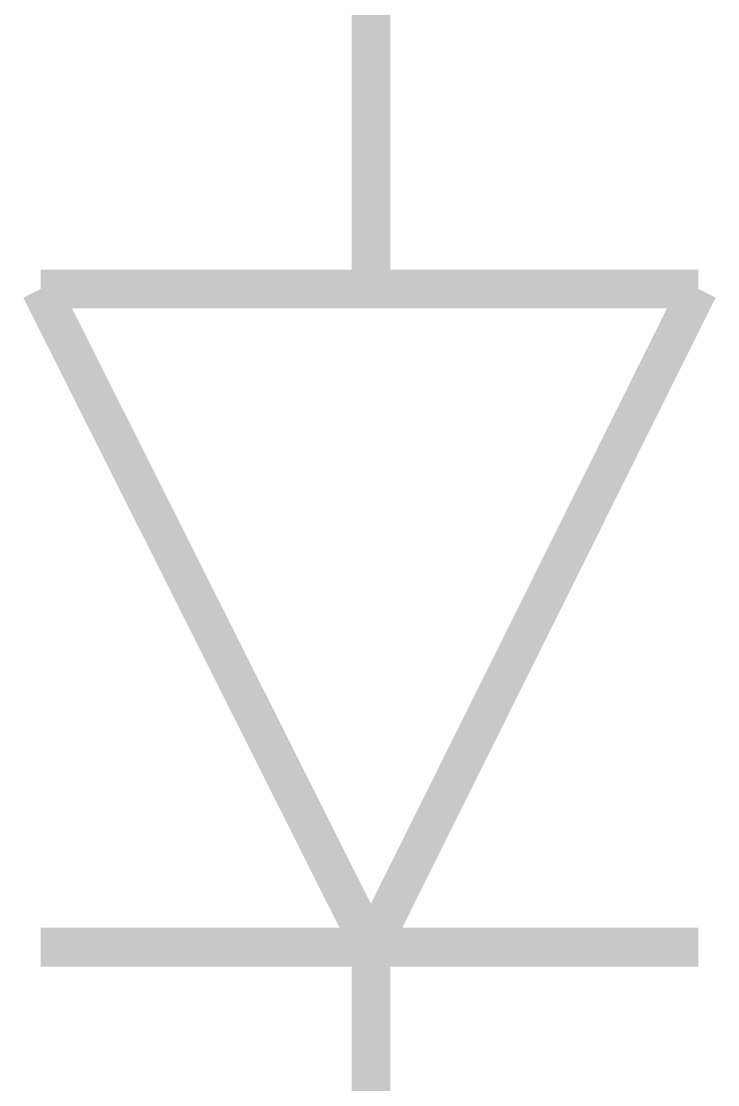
# Model space of a CAD drawing. Header units: millimetres. Extents: x 0 to 800, y 0 to 567.
# Drawn here: x 202.5 to 207.88, y 125.87 to 134.09 of the extents above; entities that cross this region are included whole.
import ezdxf

# ---------------------------------------------------------------- set-up
doc = ezdxf.new("R2010")
doc.units = ezdxf.units.MM
doc.layers.add('Sheet', color=255, linetype='Continuous')

msp = doc.modelspace()

# ---------------------------------------------------------------- linework, layer by layer
at = {"layer": 'Sheet', "const_width": 0.2997}
for points in [[(205.1992, 132.0183), (205.1992, 137.1028)], [(205.1992, 132.0183), (205.1992, 132.7799)], [(207.7303, 132.0183), (202.6457, 132.0183)], [(202.6457, 132.0183), (205.1992, 126.9338)], [(207.7303, 132.0183), (205.1992, 126.9338)], [(207.7303, 126.9338), (202.6457, 126.9338)], [(205.1992, 126.9338), (205.1992, 121.8493)], [(205.1992, 126.9338), (205.1992, 126.1723)]]:
    msp.add_lwpolyline(points, dxfattribs=at)

doc.saveas('drawing.dxf')
